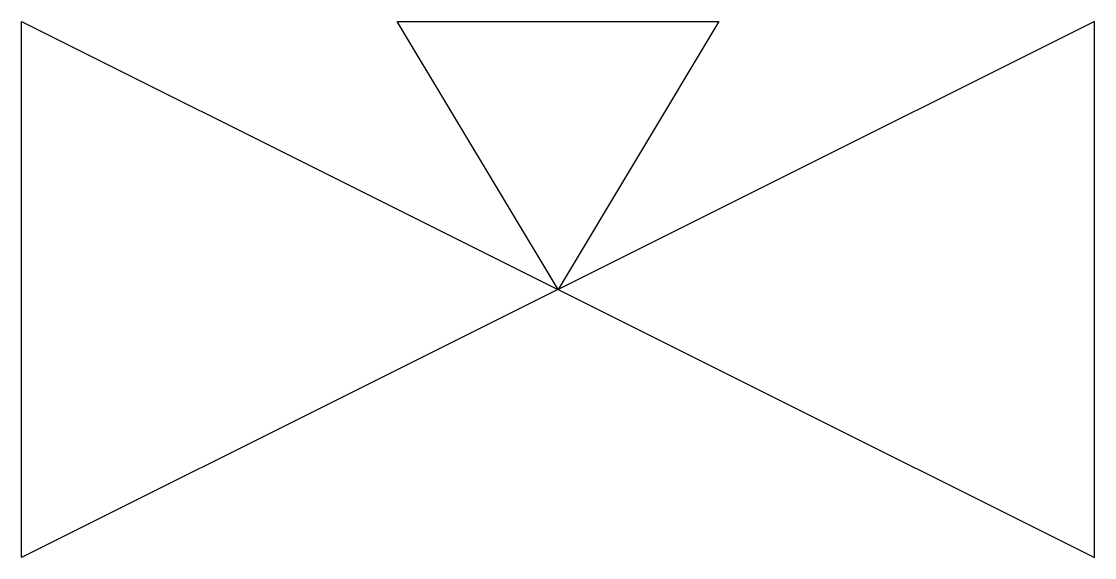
# Model space of a CAD drawing. Header units: millimetres. Extents: x -150 to 150, y -75 to 75.
import ezdxf

# ---------------------------------------------------------------- set-up
doc = ezdxf.new("R2010")
doc.units = ezdxf.units.MM

msp = doc.modelspace()

# ---------------------------------------------------------------- linework, layer by layer
at = {"color": 0, "linetype": 'ByBlock', "lineweight": -2}
for p, q in [((-150, -75), (-150, 75)), ((-150, 75), (150, -75)), ((150, 75), (-150, -75)), ((-45, 75), (45, 75)), ((0, 0), (-45, 75)), ((45, 75), (0, 0)), ((150, -75), (150, 75))]:
    msp.add_line(p, q, dxfattribs=at)

doc.saveas('drawing.dxf')
